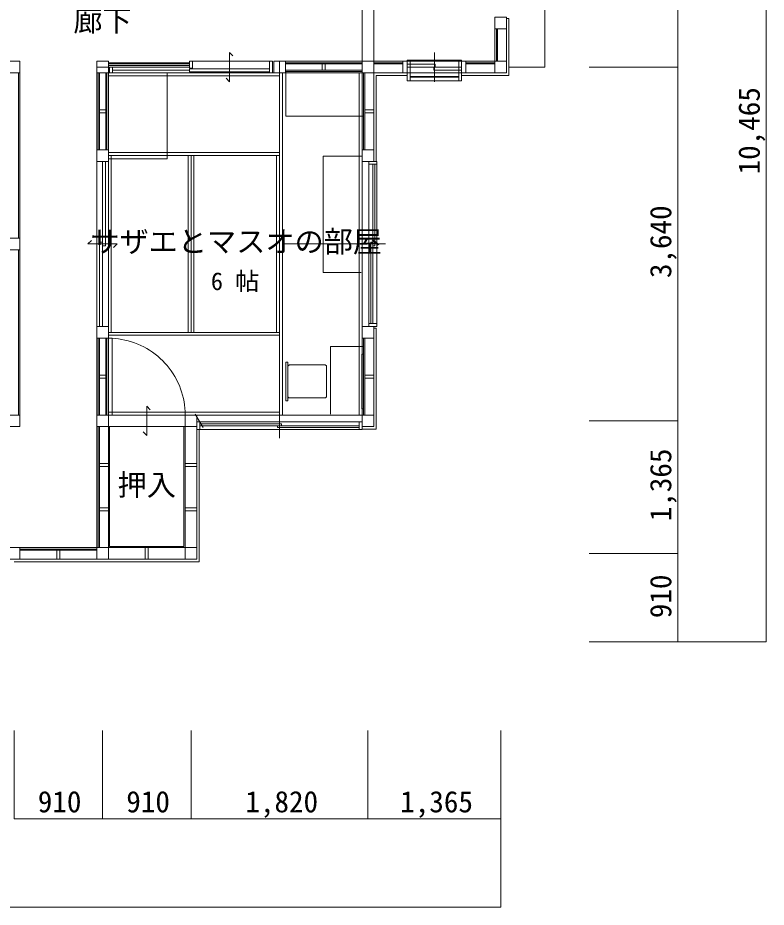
# Model space of a CAD drawing. Units: millimetres, scale not verified. Extents: x -10898 to 10315, y -7812 to 8396.
# Drawn here: x 2619 to 10315, y -7812 to 1340 of the extents above; entities that cross this region are included whole.
import ezdxf
from ezdxf.enums import TextEntityAlignment as Align

# ---------------------------------------------------------------- set-up
doc = ezdxf.new("R2010")
doc.units = ezdxf.units.MM
doc.header["$LTSCALE"] = 100
for name, color, linetype, lineweight in [('0-1_HSRFRAME_KUDA', 7, 'Continuous', 18), ('0-7_HSRFRAME_KUDA_Y', 7, 'Continuous', 18), ('0-A_HSRFRAME_HAN_Y', 7, 'Continuous', 18), ('0-D_G_MAHSRFRAME', 7, 'Continuous', 18), ('1-0_N_MAHSRFRAME', 7, 'Continuous', 18), ('1-3_G_MAJIKIRI', 7, 'Continuous', 18), ('1-4_N_MAJIKIRI', 7, 'Continuous', 18), ('1-5_G_MAJIKIRI_S', 7, 'Continuous', 18), ('1-6_N_MAJIKIRI_S', 7, 'Continuous', 18), ('1-7_GENKANKAMATI', 7, 'Continuous', 18), ('1-E_G_TATEGU', 7, 'Continuous', 18), ('1-F_N_TATEGU', 7, 'Continuous', 18), ('2-0_GTTG_MADOWAKU', 7, 'Continuous', 18), ('2-2_TFZK_UTISYOUJI', 7, 'Continuous', 18), ('2-B_NTTG_WAKU', 7, 'Continuous', 18), ('3-1_N_BUHIN', 7, 'Continuous', 18), ('3-4_MENISYOU', 7, 'Continuous', 18), ('3-8_SUNPOUSEN', 7, 'Continuous', 18), ('6-D_POCHI', 7, 'Continuous', 18)]:
    doc.layers.add(name, color=color, linetype=linetype, lineweight=lineweight)
doc.layers.add('3-5_JIDOU_MEISYOU', color=7, linetype='Continuous')
doc.layers.add('3-7_YUKALEVEL', color=7, linetype='Continuous')
doc.styles.add('ＭＳ ゴシック', font='')
doc.styles.get('ＭＳ ゴシック').set_extended_font_data('MS Gothic')

msp = doc.modelspace()

# ---------------------------------------------------------------- linework, layer by layer
at = {"layer": '0-1_HSRFRAME_KUDA'}
msp.add_lwpolyline([(4340, -4232.5), (4340, -4112.5), (4460, -4112.5), (4460, -4232.5)], close=True, dxfattribs=at)
at = {"layer": '0-7_HSRFRAME_KUDA_Y'}
for points in [[(7525, 1227.5), (7525, 1347.5), (7645, 1347.5), (7645, 1227.5)], [(2520, 772.5), (2520, 892.5), (2640, 892.5), (2640, 772.5)], [(3430, 772.5), (3430, 892.5), (3550, 892.5), (3550, 772.5)], [(5250, 772.5), (5250, 892.5), (5370, 892.5), (5370, 772.5)], [(6160, 772.5), (6160, 892.5), (6280, 892.5), (6280, 772.5)], [(7525, 772.5), (7525, 892.5), (7645, 892.5), (7645, 772.5)], [(3430, -137.5), (3430, -17.5), (3550, -17.5), (3550, -137.5)], [(6160, -137.5), (6160, -17.5), (6280, -17.5), (6280, -137.5)], [(2520, -1047.5), (2520, -927.5), (2640, -927.5), (2640, -1047.5)], [(3430, -1957.5), (3430, -1837.5), (3550, -1837.5), (3550, -1957.5)], [(6160, -1957.5), (6160, -1837.5), (6280, -1837.5), (6280, -1957.5)], [(2520, -2867.5), (2520, -2747.5), (2640, -2747.5), (2640, -2867.5)], [(3430, -2867.5), (3430, -2747.5), (3550, -2747.5), (3550, -2867.5)], [(4340, -2867.5), (4340, -2747.5), (4460, -2747.5), (4460, -2867.5)], [(6160, -2867.5), (6160, -2747.5), (6280, -2747.5), (6280, -2867.5)], [(2520, -4232.5), (2520, -4112.5), (2640, -4112.5), (2640, -4232.5)], [(3430, -4232.5), (3430, -4112.5), (3550, -4112.5), (3550, -4232.5)]]:
    msp.add_lwpolyline(points, close=True, dxfattribs=at)
at = {"layer": '0-A_HSRFRAME_HAN_Y'}
for points in [[(6622.5, 892.5), (6622.5, 772.5), (6577.5, 772.5), (6577.5, 892.5)], [(7227.5, 892.5), (7227.5, 772.5), (7182.5, 772.5), (7182.5, 892.5)]]:
    msp.add_lwpolyline(points, close=True, dxfattribs=at)
at = {"layer": '0-D_G_MAHSRFRAME'}
for points in [[(6187.5, 392.5), (6280, 392.5), (6280, 362.5), (6187.5, 362.5)], [(6187.5, -2337.5), (6280, -2337.5), (6280, -2367.5), (6187.5, -2367.5)], [(4340, -3247.5), (4460, -3247.5), (4460, -3277.5), (4340, -3277.5)], [(4340, -3702.5), (4460, -3702.5), (4460, -3732.5), (4340, -3732.5)], [(3960, -4112.5), (3960, -4232.5), (3930, -4232.5), (3930, -4112.5)], [(3050, -4140), (3050, -4232.5), (3020, -4232.5), (3020, -4140)]]:
    msp.add_lwpolyline(points, close=True, dxfattribs=at)
at = {"layer": '1-0_N_MAHSRFRAME'}
for points in [[(5780, 865), (5780, 800), (5750, 800), (5750, 865)], [(3457.5, 392.5), (3522.5, 392.5), (3522.5, 362.5), (3457.5, 362.5)], [(3457.5, -2337.5), (3522.5, -2337.5), (3522.5, -2367.5), (3457.5, -2367.5)], [(3457.5, -3247.5), (3550, -3247.5), (3550, -3277.5), (3457.5, -3277.5)], [(3457.5, -3702.5), (3550, -3702.5), (3550, -3732.5), (3457.5, -3732.5)]]:
    msp.add_lwpolyline(points, close=True, dxfattribs=at)
at = {"layer": '1-3_G_MAJIKIRI'}
for p, q in [((7552.5, 892.5), (7552.5, 1227.5)), ((7645, 892.5), (7645, 1227.5)), ((6280, 865), (6577.5, 865)), ((7227.5, 865), (7525, 865)), ((6187.5, -17.5), (6187.5, 772.5)), ((6280, 772.5), (6577.5, 772.5)), ((6280, -17.5), (6280, 772.5)), ((7227.5, 772.5), (7525, 772.5)), ((6187.5, -2747.5), (6187.5, -1957.5)), ((6280, -2747.5), (6280, -1957.5)), ((4340, -4112.5), (4340, -2867.5)), ((4460, -4112.5), (4460, -2897.5)), ((4340, -4112.5), (3550, -4112.5)), ((2640, -4140), (3430, -4140)), ((2640, -4232.5), (3430, -4232.5)), ((3550, -4232.5), (4340, -4232.5))]:
    msp.add_line(p, q, dxfattribs=at)
at = {"layer": '1-4_N_MAJIKIRI'}
for p, q in [((3550, 877.5), (4385, 877.5)), ((5370, 865), (6160, 865)), ((3457.5, -17.5), (3457.5, 772.5)), ((3522.5, -17.5), (3522.5, 772.5)), ((5370, 800), (6160, 800)), ((3457.5, -2747.5), (3457.5, -1957.5)), ((3522.5, -2747.5), (3522.5, -1957.5)), ((3457.5, -4112.5), (3457.5, -2867.5)), ((3550, -4112.5), (3550, -2867.5))]:
    msp.add_line(p, q, dxfattribs=at)
at = {"layer": '1-5_G_MAJIKIRI_S'}
for p, q in [((7645, 1332.5), (7670, 1332.5)), ((7670, 747.5), (7670, 1332.5)), ((6305, 747.5), (6622.5, 747.5)), ((6305, -137.5), (6305, 747.5)), ((7182.5, 747.5), (7670, 747.5)), ((6280, -1852.5), (6305, -1852.5)), ((6305, -2892.5), (6305, -1852.5)), ((4485, -4257.5), (4485, -2897.5)), ((6160, -2892.5), (6305, -2892.5)), ((3490, -4257.5), (2580, -4257.5)), ((4485, -4257.5), (3490, -4257.5))]:
    msp.add_line(p, q, dxfattribs=at)
at = {"layer": '1-6_N_MAJIKIRI_S'}
for p, q in [((7540, 892.5), (7540, 1227.5)), ((5370, 877.5), (6160, 877.5)), ((6280, 877.5), (6577.5, 877.5)), ((7227.5, 877.5), (7525, 877.5)), ((2625, -77.5), (2625, 772.5)), ((3445, -17.5), (3445, 772.5)), ((3535, -17.5), (3535, 772.5)), ((5370, 787.5), (6160, 787.5)), ((6175, -17.5), (6175, 772.5)), ((2625, -927.5), (2625, -77.5)), ((2625, -2747.5), (2625, -1047.5)), ((3445, -2747.5), (3445, -1957.5)), ((3535, -2747.5), (3535, -1957.5)), ((6175, -2747.5), (6175, -1957.5)), ((3445, -4112.5), (3445, -2867.5)), ((3562.5, -4100), (3562.5, -2867.5)), ((4327.5, -4100), (4327.5, -2867.5)), ((4327.5, -4100), (3562.5, -4100)), ((2640, -4127.5), (3430, -4127.5))]:
    msp.add_line(p, q, dxfattribs=at)
at = {"layer": '1-7_GENKANKAMATI'}
for p, q in [((6160, 892.5), (6160, 3502.5)), ((6280, 892.5), (6280, 3502.5))]:
    msp.add_line(p, q, dxfattribs=at)
at = {"layer": '1-E_G_TATEGU'}
for p, q in [((6652.5, 772.5), (6622.5, 772.5)), ((7152.5, 772.5), (6652.5, 772.5)), ((7152.5, 737.5), (6652.5, 737.5)), ((7152.5, 772.5), (7152.5, 692.5)), ((6400, -987.5), (6100, -987.5)), ((5310, -2987.5), (5310, -2687.5))]:
    msp.add_line(p, q, dxfattribs=at)
for points in [[(6652.5, 772.5), (6652.5, 692.5), (6622.5, 692.5), (6622.5, 772.5)], [(7152.5, 772.5), (7152.5, 692.5), (6652.5, 692.5), (6652.5, 772.5)], [(7152.5, 737.5), (7152.5, 727.5), (6652.5, 727.5), (6652.5, 737.5)], [(7152.5, 772.5), (7182.5, 772.5), (7182.5, 692.5), (7152.5, 692.5)]]:
    msp.add_lwpolyline(points, dxfattribs=at)
for points in [[(6230, -137.5), (6310, -137.5), (6310, -167.5), (6230, -167.5)], [(6230, -167.5), (6310, -167.5), (6310, -1807.5), (6230, -1807.5)], [(6270, -167.5), (6290, -167.5), (6290, -1006.8), (6270, -1006.8)], [(6250, -968.2), (6270, -968.2), (6270, -1807.5), (6250, -1807.5)], [(6230, -1807.5), (6310, -1807.5), (6310, -1837.5), (6230, -1837.5)], [(4490, -2817.5), (4490, -2897.5), (4460, -2897.5), (4460, -2817.5)], [(6130, -2817.5), (6130, -2897.5), (4490, -2897.5), (4490, -2817.5)], [(6160, -2817.5), (6160, -2897.5), (6130, -2897.5), (6130, -2817.5)], [(5329.3, -2837.5), (5329.3, -2857.5), (4490, -2857.5), (4490, -2837.5)], [(6130, -2857.5), (6130, -2877.5), (5290.7, -2877.5), (5290.7, -2857.5)]]:
    msp.add_lwpolyline(points, close=True, dxfattribs=at)
at = {"layer": '1-F_N_TATEGU'}
for p, q in [((4796.2, 682.5), (4796.2, 982.5)), ((4831.6, 947.1), (4796.2, 982.5)), ((3550, 865), (4385, 865)), ((3550, 847.5), (4385, 847.5)), ((3550, 832.5), (4385, 832.5)), ((4415, 892.5), (5207.5, 892.5)), ((3592.5, 799.5), (4385, 799.5)), ((3592.5, 772.5), (5207.5, 772.5)), ((4760.9, 717.9), (4796.2, 682.5)), ((3340, -987.5), (3375.4, -952.1)), ((3340, -987.5), (3640, -987.5)), ((3640, -987.5), (3604.6, -1022.9)), ((3945, -2657.5), (3945, -2957.5)), ((3945, -2657.5), (3980.4, -2692.9)), ((3945, -2957.5), (3909.6, -2922.1))]:
    msp.add_line(p, q, dxfattribs=at)
for points in [[(4385, 784.5), (5207.5, 784.5), (5207.5, 814.5), (4385, 814.5)], [(3430, -1837.5), (3430, -137.5), (3550, -137.5), (3550, -1837.5)], [(3490, -1007.5), (3490, -137.5), (3520, -137.5), (3520, -1007.5)], [(3460, -1837.5), (3460, -967.5), (3490, -967.5), (3490, -1837.5)], [(3550, -1957.5), (3590, -1957.5), (3590, -2747.5), (3550, -2747.5)]]:
    msp.add_lwpolyline(points, close=True, dxfattribs=at)
for points in [[(4340, -2747.5), (4339.2, -2713), (4337, -2678.6), (4333.2, -2644.4), (4328, -2610.3), (4321.3, -2576.5), (4313.1, -2543), (4303.4, -2509.9), (4292.4, -2477.3), (4279.9, -2445.2), (4266, -2413.6), (4250.7, -2382.7), (4234.2, -2352.5), (4216.3, -2323), (4197.1, -2294.4), (4176.7, -2266.6), (4155.2, -2239.7), (4132.4, -2213.8), (4108.6, -2188.9), (4083.7, -2165.1), (4057.8, -2142.3), (4030.9, -2120.8), (4003.1, -2100.4), (3974.5, -2081.2), (3945, -2063.3), (3914.8, -2046.8), (3883.9, -2031.5), (3852.3, -2017.6), (3820.2, -2005.1), (3787.6, -1994.1), (3754.5, -1984.4), (3721, -1976.2), (3687.2, -1969.5), (3653.1, -1964.3), (3618.9, -1960.5), (3584.5, -1958.3), (3550, -1957.5), (3550, -2747.5)], [(4340, -2747.5), (3550, -2747.5), (4340, -2747.5)], [(4340, -2747.5), (4340, -2867.5), (3550, -2867.5), (3550, -2747.5)]]:
    msp.add_lwpolyline(points, dxfattribs=at)
at = {"layer": '2-0_GTTG_MADOWAKU'}
msp.add_line((7152.5, 902.5), (6652.5, 902.5), dxfattribs=at)
for points in [[(6652.5, 902.5), (6652.5, 772.5), (6622.5, 772.5), (6622.5, 902.5)], [(7152.5, 772.5), (7152.5, 902.5), (7182.5, 902.5), (7182.5, 772.5)]]:
    msp.add_lwpolyline(points, close=True, dxfattribs=at)
at = {"layer": '2-2_TFZK_UTISYOUJI'}
msp.add_line((6902.5, 982.5), (6902.5, 682.5), dxfattribs=at)
for points in [[(6622.5, 892.5), (7182.5, 892.5), (7182.5, 772.5), (6622.5, 772.5)], [(6622.5, 862.5), (6909.1, 862.5), (6909.1, 832.5), (6622.5, 832.5)], [(6895.9, 832.5), (7182.5, 832.5), (7182.5, 802.5), (6895.9, 802.5)]]:
    msp.add_lwpolyline(points, close=True, dxfattribs=at)
at = {"layer": '2-B_NTTG_WAKU'}
for points in [[(3562.5, 772.5), (3592.5, 772.5), (3592.5, 832.5), (3562.5, 832.5)], [(4385, 822.5), (4415, 822.5), (4415, 892.5), (4385, 892.5)], [(5207.5, 772.5), (5237.5, 772.5), (5237.5, 892.5), (5207.5, 892.5)]]:
    msp.add_lwpolyline(points, close=True, dxfattribs=at)
at = {"layer": '3-1_N_BUHIN'}
for p, q in [((5375, 327.5), (5375, 787.5)), ((5375, 327.5), (6175, 327.5)), ((5760, -82.6), (6160, -82.6)), ((5760, -82.6), (5760, -1282.6)), ((5760, -1282.6), (6150, -1282.6)), ((5775, -2232.5), (5415, -2232.5))]:
    msp.add_line(p, q, dxfattribs=at)
for points in [[(3550, -112.5), (4155, -112.5), (4155, 772.5)], [(5835, -2737.5), (5835, -2042.5), (6175, -2042.5)], [(6175, -2682.5), (6155, -2682.5), (6155, -2122.5), (6175, -2122.5)], [(5775, -2232.5), (5778.5, -2232.8), (5781.8, -2233.7), (5785, -2235.2), (5787.9, -2237.2), (5790.3, -2239.6), (5792.3, -2242.5), (5793.8, -2245.7), (5794.7, -2249), (5795, -2252.5), (5795, -2552.5), (5794.7, -2556), (5793.8, -2559.3), (5792.3, -2562.5), (5790.3, -2565.4), (5787.9, -2567.8), (5785, -2569.8), (5781.8, -2571.3), (5778.5, -2572.2), (5775, -2572.5), (5415, -2572.5), (5411.5, -2572.2), (5408.2, -2571.3), (5405, -2569.8), (5402.1, -2567.8), (5399.7, -2565.4), (5397.7, -2562.5), (5396.2, -2559.3), (5395.3, -2556), (5395, -2552.5), (5395, -2252.5), (5395.3, -2249), (5396.2, -2245.7), (5397.7, -2242.5), (5399.7, -2239.6), (5402.1, -2237.2), (5405, -2235.2), (5408.2, -2233.7), (5411.5, -2232.8), (5415, -2232.5)]]:
    msp.add_lwpolyline(points, dxfattribs=at)
msp.add_lwpolyline([(5395, -2202.5), (5395, -2602.5), (5375, -2602.5), (5375, -2202.5)], close=True, dxfattribs=at)
at = {"layer": '3-4_MENISYOU'}
for p, q in [((7525, 892.5), (7525, 1227.5)), ((3430, 832.5), (3550, 832.5)), ((5310, 772.5), (5310, 892.5)), ((5370, 892.5), (6160, 892.5)), ((6280, 892.5), (6650, 892.5)), ((7155, 892.5), (7525, 892.5)), ((2640, -105), (2640, 772.5)), ((3430, -17.5), (3430, 772.5)), ((3550, -17.5), (3550, 772.5)), ((3550, 772.5), (6160, 772.5)), ((3550, -2747.5), (3550, 772.5)), ((3550, 772.5), (5250, 772.5)), ((3550, 742.5), (3550, 772.5)), ((3550, 742.5), (5310, 742.5)), ((5310, -2747.5), (5310, 772.5)), ((5310, 772.5), (5340, 772.5)), ((5310, 742.5), (5310, 772.5)), ((5370, 772.5), (6160, 772.5)), ((6160, -165), (6160, 772.5)), ((6160, -2747.5), (6160, 772.5)), ((6160, -2747.5), (6160, 772.5)), ((2640, -927.5), (2640, -50)), ((3550, -77.5), (5310, -77.5)), ((3550, -77.5), (3580, -77.5)), ((3580, -1897.5), (3580, -77.5)), ((4400, -1897.5), (4400, -77.5)), ((4400, -77.5), (4430, -77.5)), ((4400, -1897.5), (4400, -77.5)), ((5310, -77.5), (5310, -47.5)), ((5310, -1897.5), (5310, -77.5)), ((3430, -137.5), (3550, -137.5)), ((3550, -1837.5), (3550, -137.5)), ((5340, -987.5), (6130, -987.5)), ((2640, -2747.5), (2640, -1047.5)), ((3430, -1837.5), (3550, -1837.5)), ((3550, -1897.5), (5310, -1897.5)), ((3550, -1927.5), (3550, -1897.5)), ((3550, -1897.5), (3580, -1897.5)), ((4370, -1897.5), (4400, -1897.5)), ((5280, -1897.5), (5310, -1897.5)), ((6280, -1837.5), (6307.5, -1837.5)), ((3430, -2747.5), (3430, -1957.5)), ((3550, -2747.5), (3550, -1957.5)), ((6160, -2747.5), (6160, -1957.5)), ((3550, -2717.5), (5310, -2717.5)), ((3550, -2747.5), (3550, -2717.5)), ((4442.1, -2737.3), (4525.2, -2877.1)), ((3550, -2747.5), (6160, -2747.5)), ((4312.5, -2747.5), (4340, -2747.5)), ((6130, -2747.5), (6160, -2747.5)), ((6160, -2747.5), (6215, -2747.5))]:
    msp.add_line(p, q, dxfattribs=at)
for points in [[(5310, -2747.5), (5340, -2747.5), (5340, 772.5)], [(6130, -2747.5), (6130, 772.5), (6160, 772.5)], [(3550, -77.5), (3550, -47.5), (5310, -47.5)], [(4370, -1897.5), (4370, -77.5), (4400, -77.5)], [(4400, -1897.5), (4430, -1897.5), (4430, -77.5)], [(5280, -1897.5), (5280, -77.5), (5310, -77.5)], [(3550, -1927.5), (5310, -1927.5), (5310, -1897.5)], [(3550, -2747.5), (5310, -2747.5), (5310, -2717.5)], [(2640, -4112.5), (3430, -4112.5), (3430, -2867.5)]]:
    msp.add_lwpolyline(points, dxfattribs=at)
at = {"layer": '3-8_SUNPOUSEN'}
for points in [[(9405, 5382.5), (10315, 5382.5), (10315, -5082.5), (9405, -5082.5)], [(8495, 3562.5), (9405, 3562.5), (9405, 832.5), (8495, 832.5)], [(8495, 832.5), (9405, 832.5), (9405, -2807.5), (8495, -2807.5)], [(8495, -2807.5), (9405, -2807.5), (9405, -4172.5), (8495, -4172.5)], [(8495, -4172.5), (9405, -4172.5), (9405, -5082.5), (8495, -5082.5)], [(3490, -5992.5), (3490, -6902.5), (2580, -6902.5), (2580, -5992.5)], [(4400, -5992.5), (4400, -6902.5), (3490, -6902.5), (3490, -5992.5)], [(6220, -5992.5), (6220, -6902.5), (4400, -6902.5), (4400, -5992.5)], [(7585, -5992.5), (7585, -6902.5), (6220, -6902.5), (6220, -5992.5)], [(7585, -6902.5), (7585, -7812.5), (-7885, -7812.5), (-7885, -6902.5)]]:
    msp.add_lwpolyline(points, dxfattribs=at)
at = {"layer": '6-D_POCHI'}
msp.add_line((7670, 832.5), (8040, 832.5), dxfattribs=at)
msp.add_lwpolyline([(7670, 3562.5), (8040, 3562.5), (8040, 832.5)], dxfattribs=at)

# ---------------------------------------------------------------- texts
at = {"layer": '3-5_JIDOU_MEISYOU', "style": 'ＭＳ ゴシック'}
for s, p in [('廊下', (3190, 1135.2)), ('サザエとマスオの部屋', (3364.9, -1138.1)), ('押入', (3645, -3642.3))]:
    msp.add_text(s, height=219.9, dxfattribs=at).set_placement(p, align=Align.BOTTOM_LEFT)
at = {"layer": '3-7_YUKALEVEL', "style": 'ＭＳ ゴシック'}
msp.add_text('6 帖', height=183.3, dxfattribs=at).set_placement((4604.1, -1517.2), align=Align.BOTTOM_LEFT)
at = {"layer": '3-8_SUNPOUSEN', "style": 'ＭＳ ゴシック'}
for s, p in [('10,465', (10315, -271.3)), ('3,640', (9405, -1338.5)), ('1,365', (9405, -3841)), ('910', (9405, -4838.1))]:
    msp.add_text(s, height=219.9, rotation=90, dxfattribs=at).set_placement(p, align=Align.BOTTOM_LEFT)
for s, p in [('910', (2824.4, -6902.5)), ('910', (3734.4, -6902.5)), ('1,820', (4958.9, -6902.5)), ('1,365', (6551.4, -6902.5))]:
    msp.add_text(s, height=219.9, dxfattribs=at).set_placement(p, align=Align.BOTTOM_LEFT)

doc.saveas('drawing.dxf')
